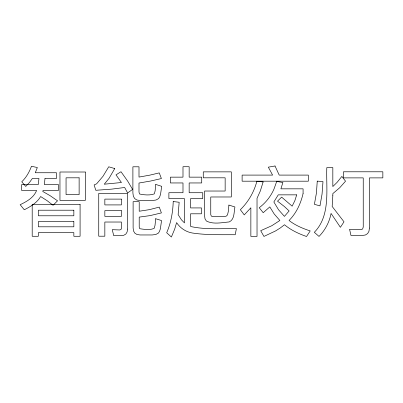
<?xml version="1.0" encoding="UTF-8"?>
<svg xmlns="http://www.w3.org/2000/svg" width="403" height="403" viewBox="0 0 403 403"><rect width="100%" height="100%" fill="white"/><g stroke="black" fill="none" stroke-linecap="round" stroke-linejoin="round"><path stroke-width="0.6" d="M332.828 195.732L332.168 206.457L343.996 221.811L340.394 227.317L331.065 213.434C329.402 222.088 325.196 230.138 319.02 236.425L314.32 232.314C330.928 215.409 325.982 188.881 326.808 167.603L332.828 167.603L332.828 186.554L337.18 182.257L341.865 176.418L345.537 181.189L339.754 187.707L332.828 193.606L332.828 195.732M173.219 201.535C172.887 212.225 170.958 222.909 166.686 232.753L171.386 237.014L174.67 229.156L176.6 222.617C180.081 227.987 185.753 231.831 192.065 232.959C206.331 235.181 220.829 234.622 235.216 234.737L236.39 228.566C221.192 228.436 205.646 229.846 190.705 226.511L190.554 213.802L201.5 213.802L201.5 207.928L190.554 207.928L190.554 198.598L202.749 198.598L202.749 192.725L189.158 192.725L189.158 182.952L201.722 182.952L201.722 177.149L189.158 177.149L189.158 166.721L182.992 166.721L182.992 177.149L170.358 177.149L170.358 182.952L182.992 182.952L182.992 192.725L168.887 192.725L168.887 198.598L184.458 198.598L184.458 222.909L181.41 219.771L178.141 214.613L179.169 202.271L173.219 201.535M317.257 181.118L316.431 193.017L314.395 204.326L319.977 205.873L322.052 194.1L322.989 181.557L317.257 181.118M228.899 205.062L228.289 211.565L227.499 214.905L226.214 216.174L223.831 216.592L213.031 216.592L211.323 216.099L210.754 214.613L210.754 196.981L231.322 196.981L231.322 171.864L203.263 171.864L203.263 177.814L225.151 177.814L225.151 191.032L204.583 191.032L204.583 215.862L205.026 218.849L206.346 220.985C213.152 224.592 221.791 222.602 229.191 221.937C234.732 219.474 233.876 211.902 234.919 206.971L228.899 205.062M44.975 178.474L44.39 184.569L58.49 184.569L58.49 190.448L43.066 190.448L42.773 191.475L50.173 195.717L57.538 200.805L53.055 205.283L47.161 200.709L40.643 196.543C36.985 202.785 30.578 206.633 24.266 209.762L20.15 204.694C26.704 201.601 33.892 197.586 36.602 190.448L21.621 190.448L21.621 184.569L38.29 184.569L38.955 178.474L32.341 178.474L29.55 182.403L25.732 186.408L21.767 181.778C26.25 177.522 29.333 172.041 31.459 166.283L37.338 167.527L35.283 172.746L56.506 172.746L56.506 178.474L44.975 178.474M155.739 184.423L155.115 190.941L154.273 193.898C149.79 195.561 144.148 194.966 139.579 194.009L138.995 192.135L138.995 183.027L150.616 181.028L161.396 178.549L159.266 172.892L149.79 175.149L138.995 177.078L138.995 166.797L132.894 166.797L132.894 192.941L133.353 196.251L134.713 198.619L136.985 200.034L140.168 200.508L152.359 200.508L155.976 200.029L158.606 198.598L159.679 196.896L160.55 194.281L161.689 186.332L155.739 184.423M155.669 218.723L155.024 225.373L154.122 228.42C149.8 230.269 144.214 229.413 139.725 228.697L139.211 227.096L139.211 217.106L150.012 215.62L161.396 212.92L159.266 207.117L149.367 209.656L139.211 211.232L139.211 201.681L133.116 201.681L133.116 227.977L133.554 231.03L134.864 233.211L137.04 234.521L140.093 234.959L152.213 234.959L155.83 234.481L158.46 233.045L159.533 231.332L160.404 228.677L161.543 220.562L155.669 218.723M369.41 228.053L368.957 231.297L367.607 233.614L365.36 235.009L362.211 235.473L350.973 235.473L349.577 229.302L360.816 229.67L362.635 229.01L363.239 227.025L363.239 177.884L343.406 177.884L343.406 171.789L382.85 171.789L382.85 177.884L369.41 177.884L369.41 228.053M127.534 229.08L127.116 231.972L125.862 234.037L123.776 235.276L120.85 235.69L113.727 235.69L112.256 229.67L119.6 229.962L120.981 229.539L121.439 228.274L121.439 222.028L104.84 222.028L104.84 236.203L98.74 236.203L98.74 193.385L127.534 193.385L127.534 229.08M303.081 193.531C300.789 203.525 296.346 213.152 289.052 220.486C295.313 225.363 302.703 228.496 310.204 230.919L306.537 236.501C298.648 233.745 290.951 230.138 284.498 224.748L280.322 227.957L275.501 230.974L263.935 236.425L260.701 230.697L271.808 225.72L279.873 220.486L274.196 213.968L269.809 206.9L263.199 212.703L259.23 207.706A46.778 46.778 0 0 0 273.909 189.249L276.715 181.41L282.886 182.514L280.901 188.831L303.081 188.831L303.081 193.531M263.124 181.924L260.353 190.906L257.028 198.306L257.028 236.425L250.857 236.425L250.857 207.782L244.248 214.905L240.354 209.691C248.354 201.933 254.031 192.019 256.882 181.264L263.124 181.924M296.694 194.851L294.855 200.694L292.14 206.165L281.637 197.127L277.521 201.168L284.352 206.512L289.127 210.94L284.427 216.376L278.549 209.762L273.849 201.979L278.256 194.851L296.694 194.851M114.754 168.56L109.006 178.383L104.251 184.201L121.439 182.514L116.004 174.872L120.996 171.718L127.716 181.174L132.602 189.415L127.61 192.941L124.668 187.506L111.727 189.123L95.803 190.297L94.116 184.937L96.614 183.833L102.982 176.307L108.729 166.797L114.754 168.56M275.022 165.986L268.338 167.164L272.599 175.093L242.117 175.093L242.117 181.189L308.371 181.189L308.371 175.093L279.208 175.093L275.022 165.986M85.3 172.01L59.961 172.01L59.961 200.437L85.3 200.437L85.3 172.01M79.129 177.814L66.057 177.814L66.057 194.634L79.129 194.634L79.129 177.814M121.439 199.112L104.84 199.112L104.84 204.915L121.439 204.915L121.439 199.112M80.086 204.326L32.195 204.326L32.195 236.279L38.366 236.279L38.366 232.607L73.845 232.607L73.845 236.279L80.086 236.279L80.086 204.326M73.845 210.205L38.366 210.205L38.366 215.786L73.845 215.786L73.845 210.205M121.439 210.643L104.84 210.643L104.84 216.376L121.439 216.376L121.439 210.643M73.845 221.514L38.366 221.514L38.366 226.803L73.845 226.803L73.845 221.514"/></g></svg>
